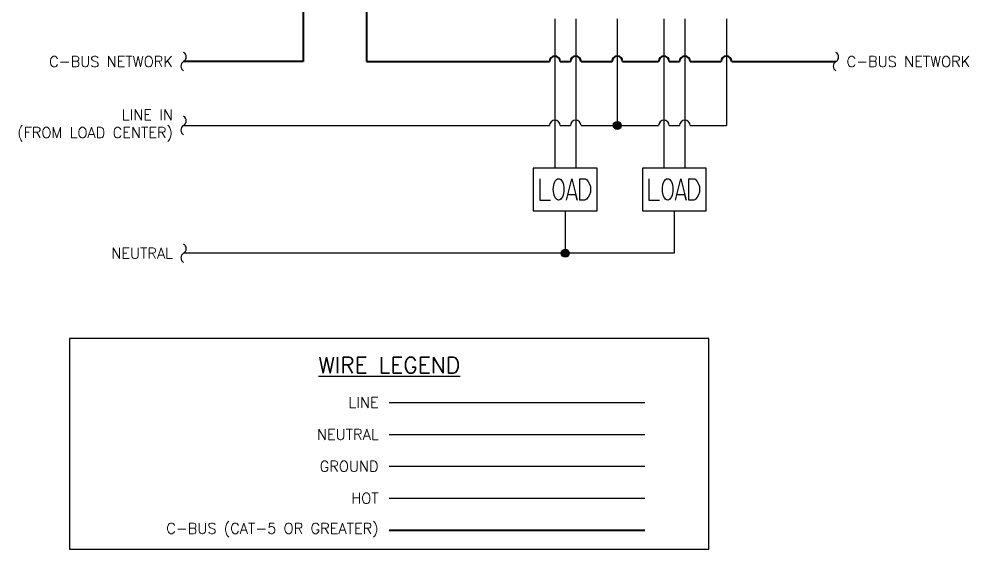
# Paper-space layout 'ARCH-D(24x36)' of a CAD drawing. Header units: inches. Extents: x 0.1 to 35.7, y 0.1 to 23.7.
# Drawn here: x 13.53 to 24.68, y 9.36 to 15.58 of the extents above; entities that cross this region are included whole.
import ezdxf

# ---------------------------------------------------------------- set-up
doc = ezdxf.new("R2010")
doc.units = ezdxf.units.IN
doc.header["$MEASUREMENT"] = 0
for name, color, linetype in [('ELEC-EQUIP', 7, 'Continuous'), ('SHEET-LEGEND', 7, 'Continuous'), ('WIRE-CONNECTION', 7, 'Continuous'), ('WIRE-DESCRIPTION', 7, 'Continuous'), ('WIRE-PWR-GROUND', 3, 'Continuous'), ('WIRE-PWR-HOT', 1, 'Continuous'), ('WIRE-PWR-LINE', 7, 'Continuous'), ('WIRE-PWR-NEUTRAL', 8, 'Continuous'), ('WIRE-SYMBOLOGY', 7, 'Continuous')]:
    doc.layers.add(name, color=color, linetype=linetype)
doc.layers.add('WIRE-COMM-CBUS', color=6, linetype='Continuous', lineweight=40)
doc.styles.add('1-8', font='romans.shx', dxfattribs={"height": 0.125})
doc.styles.add('3-16', font='romans.shx', dxfattribs={"height": 0.1875})

# ---------------------------------------------------------------- blocks, each defined once
blk = doc.blocks.new('WIRE-CONTINUATION-1')
for centre, start, end in [((0.031, -0.054), 120, 240), ((-0.031, 0.054), 300, 60)]:
    blk.add_arc(centre, 0.0625, start, end)
blk = doc.blocks.new('EQUIP-LOAD')
blk.add_lwpolyline([(-0.75, -0.5), (0.75, -0.5), (0.75, 0.5), (-0.75, 0.5)], close=True)
for points in [[(-0.594, 0.25), (-0.594, -0.25), (-0.344, -0.25)], [(0.031, -0.25), (0.156, 0.25), (0.281, -0.25), (0.25, -0.125), (0.063, -0.125)]]:
    blk.add_lwpolyline(points)
blk.add_lwpolyline([(0.498, -0.232, -0.198912), (0.454, -0.25), (0.344, -0.25), (0.344, 0.25), (0.454, 0.25, -0.198912), (0.498, 0.232, -0.414214)], format="xyb", close=True)
blk.add_ellipse((-0.156, 0), major_axis=(0, -0.25), ratio=0.5)
blk = doc.blocks.new('WIRE-CONNECTION')
h = blk.add_hatch(color=256)
edge = h.paths.add_edge_path()
edge.add_arc((0, 0), 0.0469, 0, 360)
blk.add_circle((0, 0), 0.0469)
blk = doc.blocks.new('WIRE-DESC-GROUND')
at = {"layer": 'WIRE-PWR-GROUND'}
blk.add_line((0, 0.375), (3, 0.375), dxfattribs=at)
at = {"layer": 'WIRE-DESCRIPTION', "insert": (-0.125, 0.375), "char_height": 0.125, "attachment_point": 6, "style": '1-8'}
blk.add_mtext('GROUND', dxfattribs=at)
blk = doc.blocks.new('WIRE-DESC-NEUTRAL')
at = {"layer": 'WIRE-PWR-NEUTRAL'}
blk.add_line((0, 0.375), (3, 0.375), dxfattribs=at)
at = {"layer": 'WIRE-DESCRIPTION', "insert": (-0.125, 0.375), "char_height": 0.125, "attachment_point": 6, "style": '1-8'}
blk.add_mtext('NEUTRAL', dxfattribs=at)
blk = doc.blocks.new('WIRE-DESC-LINE')
at = {"layer": 'WIRE-PWR-LINE'}
blk.add_line((0, 0.375), (3, 0.375), dxfattribs=at)
at = {"layer": 'WIRE-DESCRIPTION', "insert": (-0.125, 0.375), "char_height": 0.125, "attachment_point": 6, "style": '1-8'}
blk.add_mtext('LINE', dxfattribs=at)
blk = doc.blocks.new('WIRE-DESC-CBUS')
at = {"layer": 'WIRE-COMM-CBUS'}
blk.add_line((0, 0.375), (3, 0.375), dxfattribs=at)
at = {"layer": 'WIRE-DESCRIPTION', "insert": (-0.125, 0.375), "char_height": 0.125, "attachment_point": 6, "style": '1-8'}
blk.add_mtext('C-BUS (CAT-5 OR GREATER)', dxfattribs=at)
blk = doc.blocks.new('WIRE-LEGENDHEADER')
at = {"layer": 'WIRE-DESCRIPTION', "insert": (0, 0.4375), "char_height": 0.1875, "attachment_point": 5, "style": '3-16'}
blk.add_mtext('{\\LWIRE LEGEND}', dxfattribs=at)
blk = doc.blocks.new('WIRE-DESC-HOT')
at = {"layer": 'WIRE-PWR-HOT'}
blk.add_line((0, 0.375), (3, 0.375), dxfattribs=at)
at = {"layer": 'WIRE-DESCRIPTION', "insert": (-0.125, 0.375), "char_height": 0.125, "attachment_point": 6, "style": '1-8'}
blk.add_mtext('HOT', dxfattribs=at)

psp = doc.layouts.new('ARCH-D(24x36)')

# ---------------------------------------------------------------- linework, layer by layer
at = {"layer": 'SHEET-LEGEND'}
psp.add_lwpolyline([(14.125, 9.358), (21.625, 9.358), (21.625, 11.829), (14.125, 11.829)], close=True, dxfattribs=at)
at = {"layer": 'WIRE-COMM-CBUS'}
for p, q in [((16.864, 15.907), (16.864, 15.079)), ((17.606, 15.907), (17.606, 15.079)), ((16.864, 15.079), (15.462, 15.079)), ((17.606, 15.079), (19.755, 15.079)), ((19.88, 15.079), (20, 15.079)), ((20.125, 15.079), (20.488, 15.079)), ((20.613, 15.079), (21.035, 15.079)), ((21.16, 15.079), (21.279, 15.079)), ((21.404, 15.079), (21.767, 15.079)), ((21.892, 15.079), (23.115, 15.079))]:
    psp.add_line(p, q, dxfattribs=at)
for centre in [(19.818, 15.079), (20.062, 15.079), (20.55, 15.079), (21.097, 15.079), (21.342, 15.079), (21.83, 15.079)]:
    psp.add_arc(centre, 0.0625, 0, 180, dxfattribs=at)
at = {"layer": 'WIRE-PWR-HOT'}
for p, q in [((19.818, 15.579), (19.818, 13.829)), ((20.062, 15.579), (20.062, 13.829)), ((21.097, 15.579), (21.097, 13.829)), ((21.342, 15.579), (21.342, 13.829))]:
    psp.add_line(p, q, dxfattribs=at)
at = {"layer": 'WIRE-PWR-LINE'}
for p, q in [((20.55, 15.579), (20.55, 14.329)), ((21.83, 15.579), (21.83, 14.329)), ((15.462, 14.329), (19.755, 14.329)), ((19.88, 14.329), (20, 14.329)), ((20.125, 14.329), (21.035, 14.329)), ((21.16, 14.329), (21.279, 14.329)), ((21.404, 14.329), (21.83, 14.329))]:
    psp.add_line(p, q, dxfattribs=at)
for centre in [(19.818, 14.329), (20.062, 14.329), (21.097, 14.329), (21.342, 14.329)]:
    psp.add_arc(centre, 0.0625, 0, 180, dxfattribs=at)
at = {"layer": 'WIRE-PWR-NEUTRAL'}
for p, q in [((19.94, 13.329), (19.94, 12.829)), ((21.219, 13.329), (21.219, 12.829)), ((21.219, 12.829), (15.462, 12.829))]:
    psp.add_line(p, q, dxfattribs=at)

# ---------------------------------------------------------------- block references
at = {"layer": 'ELEC-EQUIP', "xscale": 0.5, "yscale": 0.5, "zscale": 0.5}
for p in [(19.94, 13.579), (21.219, 13.579)]:
    psp.add_blockref('EQUIP-LOAD', p, dxfattribs=at)
at = {"layer": 'SHEET-LEGEND'}
for name, p in [('WIRE-LEGENDHEADER', (17.875, 11.079)), ('WIRE-DESC-LINE', (17.875, 10.704)), ('WIRE-DESC-NEUTRAL', (17.875, 10.329)), ('WIRE-DESC-GROUND', (17.875, 9.954)), ('WIRE-DESC-HOT', (17.875, 9.579)), ('WIRE-DESC-CBUS', (17.875, 9.204))]:
    psp.add_blockref(name, p, dxfattribs=at)
at = {"layer": 'WIRE-CONNECTION'}
for p in [(15.462, 15.079), (15.462, 14.329), (15.462, 12.829)]:
    psp.add_blockref('WIRE-CONTINUATION-1', p, dxfattribs=at)
at = {"layer": 'WIRE-CONNECTION', "rotation": 180}
psp.add_blockref('WIRE-CONTINUATION-1', (23.115, 15.079), dxfattribs=at)
at = {"layer": 'WIRE-SYMBOLOGY'}
for p in [(20.55, 14.329), (19.94, 12.829)]:
    psp.add_blockref('WIRE-CONNECTION', p, dxfattribs=at)

# ---------------------------------------------------------------- texts
at = {"char_height": 0.125, "style": '1-8'}
for s, insert, attachment_point in [('C-BUS NETWORK', (15.337, 15.079), 6), ('C-BUS NETWORK', (23.24, 15.079), 4), ('LINE IN\\P(FROM LOAD CENTER)', (15.337, 14.329), 6), ('NEUTRAL', (15.337, 12.829), 6)]:
    psp.add_mtext(s, dxfattribs=dict(at, insert=insert, attachment_point=attachment_point))

doc.saveas('drawing.dxf')
